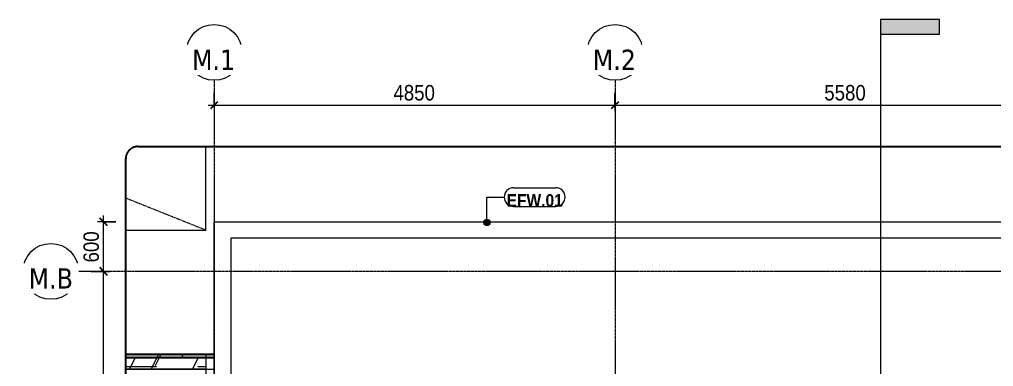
# Model space of a CAD drawing. Header units: millimetres. Extents: x 68650 to 268645, y -2410 to 17645.
# Drawn here: x 97149 to 108937, y 13237 to 17436 of the extents above; entities that cross this region are included whole.
import ezdxf

# ---------------------------------------------------------------- set-up
doc = ezdxf.new("R2010")
doc.units = ezdxf.units.MM
for name, pattern in [('Dash', [6, 3, -3]), ('Dash - Tight', [4.5, 3, -1.5]), ('Dash Dot 3_16_', [7.9375, 4.7625, -1.5875, 0, -1.5875]), ('Grid Line', [22.225, 12.7, -3.175, 3.175, -3.175]), ('Hidden', [7.14375, 4.7625, -2.38125])]:
    doc.linetypes.add(name, pattern=pattern)
for name, color, linetype, lineweight in [('A-ANNO-DIMS', 211, 'Continuous', 9), ('A-ANNO-DIMS-75', 211, 'Continuous', 9), ('A-ANNO-NOTE', 131, 'Continuous', 9), ('A-DETL-GENF-1', 92, 'Dash - Tight', 18), ('A-DETL-GENF-2', 92, 'Hidden', 25), ('A-FLOR', 192, 'Continuous', 18), ('A-GLAZ-CURT', 52, 'Continuous', 18), ('A-GLAZ-CWMG', 51, 'Continuous', 18), ('A-WALL', 113, 'Continuous', 18), ('C-PRKG', 70, 'Continuous', 18), ('C-PRKG-HDLN', 70, 'Dash', 18), ('G-ANNO-SYMB', 111, 'Continuous', 9), ('G-ANNO-SYMB-1', 111, 'Dash Dot 3_16_', 18), ('S-COLS', 52, 'Continuous', 18), ('S-GRID-1', 1, 'Grid Line', 9), ('S-GRID-IDEN', 1, 'Continuous', 9)]:
    doc.layers.add(name, color=color, linetype=linetype, lineweight=lineweight)
doc.layers.add('A-GLAZ-CWMG-2', color=51, linetype='Continuous', lineweight=18, transparency=0.5)
doc.styles.add('Arial_B', font='arialbd.ttf', dxfattribs={"width": 0.9, "height": 150})
doc.styles.add('Tahoma_B', font='tahomabd.ttf', dxfattribs={"height": 243.75})
doc.styles.add('UTM Avo', font='', dxfattribs={"width": 0.9, "height": 187.5})
doc.styles.get('UTM Avo').set_extended_font_data('UTM Avo')
doc.dimstyles.new('1_Dim_chi_tiet_2_5', dxfattribs={"dimscale": 304.8, "dimtxt": 187.368928, "dimasz": 0.295276, "dimexe": 0.246063, "dimexo": 0.0625, "dimgap": 0.024606, "dimtad": 1, "dimdec": 0, "dimrnd": 5, "dimzin": 0, "dimdsep": 46, "dimtxsty": 'UTM Avo', "dimblk1": 'OBLIQUE', "dimblk2": 'OBLIQUE', "dimsah": 1, "dimcen": 0.09, "dimdle": 0.246063, "dimazin": 0, "dimtfac": 1, "dimtdec": 4, "dimtix": 1, "dimtmove": 0, "dimatfit": 3, "dimfxl": 0.492126, "dimfxlon": 1, "dimtvp": 1, "dimtolj": 1, "dimtzin": 0, "dimarcsym": 2})
pattern_1 = [(63.321, (895.13, 211.57), (-0.0032, 758.2195), [265.175, -1431.948]), (63.321, (133.13, 211.57), (-0.0032, 758.2195), [265.175, -1431.948]), (63.321, (1259.9, 358.05), (-0.0032, 758.2195), [265.175, -1431.948]), (63.321, (497.9, 358.05), (-0.0032, 758.2195), [265.175, -1431.948]), (63.321, (1204.7, 306.34), (-0.0032, 758.2195), [265.175, -1431.948]), (63.321, (442.7, 306.34), (-0.0032, 758.2195), [265.175, -1431.948]), (63.321, (1148.4, 602.5), (-0.0032, 758.2195), [128.888, -1568.236]), (63.321, (386.4, 602.5), (-0.0032, 758.2195), [128.888, -1568.236]), (63.321, (1111.6, 556.65), (-0.0032, 758.2195), [265.175, -1431.948]), (63.321, (349.6, 556.65), (-0.0032, 758.2195), [265.175, -1431.948]), (63.321, (1118.1, 589.56), (-0.0032, 758.2195), [265.175, -1431.948]), (63.321, (356.1, 589.56), (-0.0032, 758.2195), [265.175, -1431.948]), (63.321, (810.67, 445.2), (-0.0032, 758.2195), [265.175, -1431.948]), (63.321, (48.67, 445.2), (-0.0032, 758.2195), [265.175, -1431.948]), (63.321, (817.17, 484), (-0.0032, 758.2195), [265.175, -1431.948]), (63.321, (55.17, 484), (-0.0032, 758.2195), [265.175, -1431.948]), (63.321, (818.92, 511.94), (-0.0032, 758.2195), [265.175, -1431.948]), (63.321, (56.92, 511.94), (-0.0032, 758.2195), [265.175, -1431.948])]

# ---------------------------------------------------------------- blocks, each defined once
blk = doc.blocks.new('BAI XE PCCC - BAI XE PCCC-1475173-TKCS_NHÀ MÁY PHÁT ĐIỆN - MẶT BẰNG MÁI')
at = {"layer": 'C-PRKG'}
for p, q in [((15000, 0), (15000, 1010)), ((14028, 0), (15000, 0))]:
    blk.add_line(p, q, dxfattribs=at)
at = {"layer": 'C-PRKG-HDLN'}
blk.add_line((14028, 389), (15000, 0), dxfattribs=at)
blk = doc.blocks.new('TRỤ ĐỂ XE ĐẦU HỒI - TRỤ ĐỂ XE ĐẦU HỒI-2550560-TKCS_NHÀ MÁY PHÁT ĐIỆN - MẶT BẰNG MÁI')
at = {"layer": 'S-COLS'}
for p, q in [((50, 100), (-50, 100)), ((50, 61), (50, 100)), ((50, -906), (50, 61)), ((60, -20), (50, -20)), ((60, -906), (60, -20)), ((50, -934), (50, -906)), ((50, -935), (50, -934)), ((50, -954), (50, -935)), ((60, -934), (60, -906)), ((60, -935), (60, -934)), ((60, -954), (60, -935)), ((50, -1901), (50, -954)), ((60, -1350), (60, -954)), ((60, -1350), (50, -1350)), ((60, -1901), (60, -1350)), ((50, -1929), (50, -1901)), ((50, -1930), (50, -1929)), ((50, -1949), (50, -1930)), ((50, -2896), (50, -1949)), ((60, -1966), (50, -1966)), ((50, -1975), (60, -1975)), ((60, -1929), (60, -1901)), ((60, -1930), (60, -1929)), ((60, -1949), (60, -1930)), ((60, -1966), (60, -1949)), ((60, -1975), (60, -1966)), ((50, -2924), (50, -2896)), ((50, -2926), (50, -2924)), ((50, -2944), (50, -2926)), ((50, -3891), (50, -2944)), ((50, -3919), (50, -3891)), ((50, -3920), (50, -3919)), ((50, -3939), (50, -3920)), ((50, -5051), (50, -3939)), ((50, -5099), (50, -5051)), ((-50, -5100), (50, -5100))]:
    blk.add_line(p, q, dxfattribs=at)
blk = doc.blocks.new('Rectangular Mullion - 40 x 80mm-2354327-TKCS_NHÀ MÁY PHÁT ĐIỆN - MẶT BẰNG MÁI')
at = {"layer": 'A-GLAZ-CWMG-2'}
for points in [[(71453, 13379), (71453, 13387), (70381, 13387), (70381, 13379)], [(71453, 13339), (71453, 13379), (70381, 13379), (70381, 13339)]]:
    blk.add_hatch(color=256, dxfattribs=at).paths.add_polyline_path(points)
at = {"layer": 'A-GLAZ-CWMG'}
for p, q in [((70381, 13387), (71453, 13387)), ((71453, 13379), (70381, 13379)), ((71453, 13347), (70381, 13347)), ((71453, 13339), (70381, 13339))]:
    blk.add_line(p, q, dxfattribs=at)
blk = doc.blocks.new('System Panel - Glazed-2550691-TKCS_NHÀ MÁY PHÁT ĐIỆN - MẶT BẰNG MÁI')
at = {"layer": 'A-GLAZ-CURT'}
h = blk.add_hatch(dxfattribs=at)
h.set_pattern_fill('FP_27', color=256, style=0, pattern_type=2)
h.set_pattern_definition([(11.254, (895.13, 13233.164), (0.00027, 75.81383), [121.397, -655.543]), (11.254, (133.13, 13233.164), (0.00027, 75.81383), [121.397, -655.543]), (11.254, (1259.904, 13247.81), (0.00027, 75.81383), [121.397, -655.543]), (11.254, (497.904, 13247.81), (0.00027, 75.81383), [121.397, -655.543]), (11.254, (1204.694, 13242.64), (0.00027, 75.81383), [121.397, -655.543]), (11.254, (442.694, 13242.64), (0.00027, 75.81383), [121.397, -655.543]), (11.254, (1148.416, 13272.25), (0.00027, 75.81383), [59.004, -717.935]), (11.254, (386.416, 13272.25), (0.00027, 75.81383), [59.004, -717.935]), (11.254, (1111.61, 13267.67), (0.00027, 75.81383), [121.397, -655.543]), (11.254, (349.61, 13267.67), (0.00027, 75.81383), [121.397, -655.543]), (11.254, (1118.105, 13270.96), (0.00027, 75.81383), [121.397, -655.543]), (11.254, (356.105, 13270.96), (0.00027, 75.81383), [121.397, -655.543]), (11.254, (810.675, 13256.525), (0.00027, 75.81383), [121.397, -655.543]), (11.254, (48.675, 13256.525), (0.00027, 75.81383), [121.397, -655.543]), (11.254, (817.17, 13260.4), (0.00027, 75.81383), [121.397, -655.543]), (11.254, (55.17, 13260.4), (0.00027, 75.81383), [121.397, -655.543]), (11.254, (818.92, 13263.2), (0.00027, 75.81383), [121.397, -655.543]), (11.254, (56.92, 13263.2), (0.00027, 75.81383), [121.397, -655.543])])
h.paths.add_polyline_path([(71453, 13388), (71453, 13389), (70381, 13389), (70381, 13388)])
h = blk.add_hatch(dxfattribs=at)
h.set_pattern_fill('FP_21', color=256, style=0, pattern_type=2)
h.set_pattern_definition(pattern_1)
h.paths.add_polyline_path([(71453, 13339), (71453, 13387), (70381, 13387), (70381, 13339)])
h = blk.add_hatch(dxfattribs=at)
h.set_pattern_fill('FP_21', color=256, style=0, pattern_type=2)
h.set_pattern_definition(pattern_1)
h.paths.add_polyline_path([(71453, 13203), (71453, 13339), (70381, 13339), (70381, 13203)])
for p, q in [((70381, 13389), (71453, 13389)), ((71453, 13388), (70381, 13388)), ((71353, 13204), (70381, 13204)), ((70381, 13203), (71453, 13203))]:
    blk.add_line(p, q, dxfattribs=at)
blk = doc.blocks.new('BORDER VIEW - BORDER VIEW-2360911-TKCS_NHÀ MÁY PHÁT ĐIỆN - MẶT BẰNG MÁI')
at = {"layer": 'A-DETL-GENF-2'}
for p, q in [((150, 8710), (19776, 8710)), ((0, 150), (0, 8560))]:
    blk.add_line(p, q, dxfattribs=at)
blk.add_arc((150, 8560), 150, 90, 180, dxfattribs=at)
blk = doc.blocks.new('Grid - M_Grid Head - Circle-353313-TKCS_NHÀ MÁY PHÁT ĐIỆN - MẶT BẰNG MÁI')
at = {"layer": 'S-GRID-IDEN'}
blk.add_circle((0, 0), 4.5, dxfattribs=at)
blk = doc.blocks.new('Section - 3_32_ x 3_8_-4701953-TKCS_NHÀ MÁY PHÁT ĐIỆN - MẶT BẰNG MÁI')
at = {"layer": 'G-ANNO-SYMB'}
blk.add_hatch(color=256, dxfattribs=at).paths.add_polyline_path([(0, 9.525), (0, 0), (-2.38125, 0), (-2.38125, 9.525)])
for p, q in [((0, 9.525), (-2.38125, 9.525)), ((-2.38125, 9.525), (-2.38125, 0)), ((0, 0), (0, 9.525)), ((-2.38125, 0), (0, 0))]:
    blk.add_line(p, q, dxfattribs=at)
blk = doc.blocks.new('DIMBLOCK22-TKCS_NHÀ MÁY PHÁT ĐIỆN - MẶT BẰNG MÁI')
at = {"layer": 'A-ANNO-DIMS-75'}
for p, q in [((99506, 16550), (99506, 16325)), ((99506, 16400), (99506, 16550)), ((104356, 16550), (104356, 16325)), ((104356, 16400), (104356, 16550)), ((99431, 16400), (104356, 16400))]:
    blk.add_line(p, q, dxfattribs=at)
at = {"layer": 'A-ANNO-DIMS-75', "lineweight": 25}
for p, q in [((99506, 16400), (99461, 16355)), ((99506, 16400), (99551, 16445)), ((104356, 16400), (104311, 16355)), ((104356, 16400), (104401, 16445))]:
    blk.add_line(p, q, dxfattribs=at)
at = {"layer": 'A-ANNO-DIMS-75', "color": 0, "insert": (101675, 16643), "char_height": 187.5, "width": 616.24, "attachment_point": 1, "line_spacing_factor": 1.110334, "style": 'UTM Avo'}
blk.add_mtext('4850', dxfattribs=at)
blk = doc.blocks.new('_Oblique')
at = {"color": 0, "linetype": 'ByBlock', "lineweight": -2}
blk.add_line((-0.5, -0.5), (0.5, 0.5), dxfattribs=at)
blk = doc.blocks.new('DIMBLOCK23-TKCS_NHÀ MÁY PHÁT ĐIỆN - MẶT BẰNG MÁI')
at = {"layer": 'A-ANNO-DIMS-75'}
for p, q in [((104356, 16550), (104356, 16325)), ((104356, 16400), (104356, 16550)), ((109935, 16550), (109935, 16325)), ((109935, 16400), (109935, 16550)), ((104356, 16400), (109935, 16400))]:
    blk.add_line(p, q, dxfattribs=at)
at = {"layer": 'A-ANNO-DIMS-75', "lineweight": 25}
for p, q in [((104356, 16400), (104311, 16355)), ((104356, 16400), (104401, 16445)), ((109935, 16400), (109890, 16355)), ((109935, 16400), (109980, 16445))]:
    blk.add_line(p, q, dxfattribs=at)
at = {"layer": 'A-ANNO-DIMS-75', "color": 0, "insert": (106889, 16643), "char_height": 187.5, "width": 616.24, "attachment_point": 1, "line_spacing_factor": 1.110334, "style": 'UTM Avo'}
blk.add_mtext('5580', dxfattribs=at)
blk = doc.blocks.new('DIMBLOCK26-TKCS_NHÀ MÁY PHÁT ĐIỆN - MẶT BẰNG MÁI')
at = {"layer": 'A-ANNO-DIMS-75'}
for p, q in [((98017, 14388), (98242, 14388)), ((98167, 14388), (98017, 14388)), ((98167, 7813), (98167, 14388)), ((98017, 7888), (98242, 7888)), ((98167, 7888), (98017, 7888))]:
    blk.add_line(p, q, dxfattribs=at)
at = {"layer": 'A-ANNO-DIMS-75', "lineweight": 25}
for p, q in [((98167, 14388), (98122, 14433)), ((98167, 14388), (98212, 14343)), ((98167, 7888), (98122, 7933)), ((98167, 7888), (98212, 7843))]:
    blk.add_line(p, q, dxfattribs=at)
at = {"layer": 'A-ANNO-DIMS-75', "color": 0, "insert": (97923, 10881), "char_height": 187.5, "width": 616.24, "attachment_point": 1, "rotation": 90, "line_spacing_factor": 1.110334, "style": 'UTM Avo'}
blk.add_mtext('6500', dxfattribs=at)
blk = doc.blocks.new('DIMBLOCK27-TKCS_NHÀ MÁY PHÁT ĐIỆN - MẶT BẰNG MÁI')
at = {"layer": 'A-ANNO-DIMS-75'}
for p, q in [((98317, 14988), (98092, 14988)), ((98167, 14388), (98167, 15063)), ((98167, 14988), (98317, 14988)), ((98017, 14388), (98242, 14388)), ((98167, 14388), (98017, 14388))]:
    blk.add_line(p, q, dxfattribs=at)
at = {"layer": 'A-ANNO-DIMS-75', "lineweight": 25}
for p, q in [((98167, 14988), (98122, 15033)), ((98167, 14988), (98212, 14943)), ((98167, 14388), (98122, 14433)), ((98167, 14388), (98212, 14343))]:
    blk.add_line(p, q, dxfattribs=at)
at = {"layer": 'A-ANNO-DIMS-75', "color": 0, "insert": (97923, 14496), "char_height": 187.5, "width": 462.18, "attachment_point": 1, "rotation": 90, "line_spacing_factor": 1.110334, "style": 'UTM Avo'}
blk.add_mtext('600', dxfattribs=at)
blk = doc.blocks.new('NCV_GHI CHU VAT LIEU HOAN THIEN - NCV_GHI CHU VAT LIEU HOAN THIEN-2360914-TKCS_NHÀ MÁY PHÁT ĐIỆN - MẶT BẰNG MÁI')
at = {"layer": 'A-ANNO-NOTE'}
for p, q in [((-3.37, 1.49), (3.43, 1.49)), ((-3.37, -1.52), (3.43, -1.52))]:
    blk.add_line(p, q, dxfattribs=at)
for centre, start, end in [((-3.37, -0.01), 90, 270), ((3.43, -0.01), 270, 90)]:
    blk.add_arc(centre, 1.51, start, end, dxfattribs=at)

msp = doc.modelspace()

# ---------------------------------------------------------------- hatches: boundary and pattern name
at = {"layer": 'A-ANNO-NOTE'}
h = msp.add_hatch(color=256, dxfattribs=at)
edge = h.paths.add_edge_path()
edge.add_arc((102807, 14979.1), 37.5, 0, 360)

# ---------------------------------------------------------------- linework, layer by layer
for p, q in [((102807, 15285.8), (103016.1, 15285.8)), ((102807, 14979.1), (102807, 15285.8))]:
    msp.add_line(p, q, dxfattribs=at)
msp.add_circle((102807, 14979.1), 37.5, dxfattribs=at)
at = {"layer": 'A-FLOR'}
for p, q in [((98434.5, 13236.9), (98806.3, 13236.9)), ((99306.3, 13236.9), (99406.3, 13236.9))]:
    msp.add_line(p, q, dxfattribs=at)
at = {"layer": 'A-WALL'}
for p, q in [((99506.3, 14988.2), (117506.3, 14988.2)), ((99506.3, 7888.2), (99506.3, 14988.2)), ((117306.3, 14788.2), (99706.3, 14788.2)), ((99706.3, 14788.2), (99706.3, 8088.2))]:
    msp.add_line(p, q, dxfattribs=at)
at = {"layer": 'G-ANNO-SYMB-1'}
msp.add_line((107570.5, 17257), (107570.5, 5962.5), dxfattribs=at)
at = {"layer": 'S-GRID-1'}
for p, q in [((99506.3, 16700.5), (99506.3, 14825.5)), ((104356.3, 16700.5), (104356.3, 14825.5)), ((99506.3, 14825.5), (99506.3, 8024.5)), ((104356.3, 14825.5), (104356.3, 8024.5)), ((117360.3, 14388.2), (99741.2, 14388.2))]:
    msp.add_line(p, q, dxfattribs=at)

# ---------------------------------------------------------------- block references
at = {"layer": 'A-ANNO-NOTE', "xscale": 75, "yscale": 75, "zscale": 75}
msp.add_blockref('NCV_GHI CHU VAT LIEU HOAN THIEN - NCV_GHI CHU VAT LIEU HOAN THIEN-2360914-TKCS_NHÀ MÁY PHÁT ĐIỆN - MẶT BẰNG MÁI', (103382, 15287.8), dxfattribs=at)
at = {"layer": 'A-DETL-GENF-1'}
msp.add_blockref('BORDER VIEW - BORDER VIEW-2360911-TKCS_NHÀ MÁY PHÁT ĐIỆN - MẶT BẰNG MÁI', (98434.5, 7188.2), dxfattribs=at)
at = {"layer": 'A-GLAZ-CURT'}
msp.add_blockref('System Panel - Glazed-2550691-TKCS_NHÀ MÁY PHÁT ĐIỆN - MẶT BẰNG MÁI', (28053.8, 0), dxfattribs=at)
at = {"layer": 'A-GLAZ-CWMG'}
msp.add_blockref('Rectangular Mullion - 40 x 80mm-2354327-TKCS_NHÀ MÁY PHÁT ĐIỆN - MẶT BẰNG MÁI', (28053.8, 0), dxfattribs=at)
at = {"layer": 'C-PRKG'}
msp.add_blockref('BAI XE PCCC - BAI XE PCCC-1475173-TKCS_NHÀ MÁY PHÁT ĐIỆN - MẶT BẰNG MÁI', (84406.3, 14888.2), dxfattribs=at)
at = {"layer": 'G-ANNO-SYMB', "xscale": 74.99999999999996, "yscale": 74.99999999999996, "zscale": 74.99999999999996, "rotation": 269.9999999999996}
msp.add_blockref('Section - 3_32_ x 3_8_-4701953-TKCS_NHÀ MÁY PHÁT ĐIỆN - MẶT BẰNG MÁI', (107570.5, 17257), dxfattribs=at)
at = {"layer": 'S-COLS', "rotation": 180}
msp.add_blockref('TRỤ ĐỂ XE ĐẦU HỒI - TRỤ ĐỂ XE ĐẦU HỒI-2550560-TKCS_NHÀ MÁY PHÁT ĐIỆN - MẶT BẰNG MÁI', (99456.3, 8288.2), dxfattribs=at)
at = {"layer": 'S-GRID-IDEN', "xscale": 74.99999999999996, "yscale": 74.99999999999996, "zscale": 74.99999999999996}
for p, rotation in [((99506.3, 17038), 180), ((104356.3, 17038), 180), ((97528.7, 14388.2), 90)]:
    msp.add_blockref('Grid - M_Grid Head - Circle-353313-TKCS_NHÀ MÁY PHÁT ĐIỆN - MẶT BẰNG MÁI', p, dxfattribs=dict(at, rotation=rotation))

# ---------------------------------------------------------------- texts
at = {"layer": 'A-ANNO-NOTE', "insert": (103384.4, 15246.1), "char_height": 150, "width": 691.875, "attachment_point": 5, "line_spacing_factor": 0.936439, "style": 'Arial_B'}
msp.add_mtext('\\pt3.375,6.75,10.125,13.5,16.875,20.25,23.625,27,30.375,33.75,37.125,40.5,43.875,47.25,50.625,54,57.375,60.75,64.125,67.5,70.875,74.25,77.625,81,84.375,87.75,91.125,94.5,97.875,101.25,104.625,108;EFW.01', dxfattribs=at)

# ---------------------------------------------------------------- dimensions: what is measured, and where the dimension line sits
at = {"layer": 'A-ANNO-DIMS'}
for base, p1, p2, override, picture, middle in [((104356.3, 16399.7), (99506.3, 16549.7), (104356.3, 16549.7), {"dimpost": '<>', "dimfxl": 4850}, 'DIMBLOCK22-TKCS_NHÀ MÁY PHÁT ĐIỆN - MẶT BẰNG MÁI', (101931.3, 16504.2)), ((109934.5, 16399.7), (104356.3, 16549.7), (109934.5, 16549.7), {"dimpost": '<>', "dimfxl": 5578.181818}, 'DIMBLOCK23-TKCS_NHÀ MÁY PHÁT ĐIỆN - MẶT BẰNG MÁI', (107145.4, 16504.2))]:
    dim = msp.add_linear_dim(base=base, p1=p1, p2=p2, dimstyle='1_Dim_chi_tiet_2_5', override=override, dxfattribs=at)
    dim.commit()
    dim.dimension.update_dxf_attribs({"geometry": picture, "text_midpoint": middle})

# ---------------------------------------------------------------- next in the draw order: texts
at = {"layer": 'S-GRID-IDEN', "char_height": 243.75, "attachment_point": 5, "line_spacing_factor": 0.996129, "style": 'Tahoma_B', "bg_fill": 3, "box_fill_scale": 1.25, "bg_fill_color": 256, "bg_fill_true_color": 13158600, "bg_fill_transparency": 0}
for s, insert, width in [('\\pt952.49944,1904.99888,2857.50075,3810.00019,4762.49962,5714.99906,6667.50094,7620.00037,8572.49981,9524.99925,10477.50113,11430.00056,12382.5,13334.99944,14287.49888,15240.00075,16192.50019,17144.99963,18097.49906,19050.00094,20002.50038,20954.99981,21907.49925,22860.00113,23812.50056,24765,25717.49944,26669.99887,27622.50075,28575.00019,29527.49963,30479.99906;M.1', (99497.9, 16948.3), 620.25), ('\\pt952.49944,1904.99888,2857.50075,3810.00019,4762.49962,5714.99906,6667.50094,7620.00037,8572.49981,9524.99925,10477.50113,11430.00056,12382.5,13334.99944,14287.49888,15240.00075,16192.50019,17144.99963,18097.49906,19050.00094,20002.50038,20954.99981,21907.49925,22860.00113,23812.50056,24765,25717.49944,26669.99887,27622.50075,28575.00019,29527.49963,30479.99906;M.2', (104347.9, 16948.3), 620.25), ('\\pt952.49944,1904.99888,2857.50075,3810.00019,4762.49962,5714.99906,6667.50094,7620.00037,8572.49981,9524.99925,10477.50113,11430.00056,12382.5,13334.99944,14287.49888,15240.00075,16192.50019,17144.99963,18097.49906,19050.00094,20002.50038,20954.99981,21907.49925,22860.00113,23812.50056,24765,25717.49944,26669.99887,27622.50075,28575.00019,29527.49963,30479.99906;M.B', (97528, 14302.3), 635.25)]:
    msp.add_mtext(s, dxfattribs=dict(at, insert=insert, width=width))

# ---------------------------------------------------------------- next in the draw order: linework, layer by layer
at = {"layer": 'S-GRID-1'}
msp.add_line((99741.2, 14388.2), (97866.2, 14388.2), dxfattribs=at)

# ---------------------------------------------------------------- next in the draw order: dimensions: what is measured, and where the dimension line sits
at = {"layer": 'A-ANNO-DIMS'}
for base, p1, p2, override, picture, middle in [((98166.8, 14988.2), (98016.8, 14388.2), (98316.8, 14988.2), {"dimpost": '<>', "dimfxl": 670.820393}, 'DIMBLOCK27-TKCS_NHÀ MÁY PHÁT ĐIỆN - MẶT BẰNG MÁI', (98062.3, 14688.2)), ((98166.8, 14388.2), (98016.8, 7888.2), (98016.8, 14388.2), {"dimpost": '<>', "dimfxl": 6500}, 'DIMBLOCK26-TKCS_NHÀ MÁY PHÁT ĐIỆN - MẶT BẰNG MÁI', (98062.3, 11138.2))]:
    dim = msp.add_linear_dim(base=base, p1=p1, p2=p2, angle=90, dimstyle='1_Dim_chi_tiet_2_5', override=override, dxfattribs=at)
    dim.commit()
    dim.dimension.update_dxf_attribs({"geometry": picture, "text_midpoint": middle})

doc.saveas('drawing.dxf')
